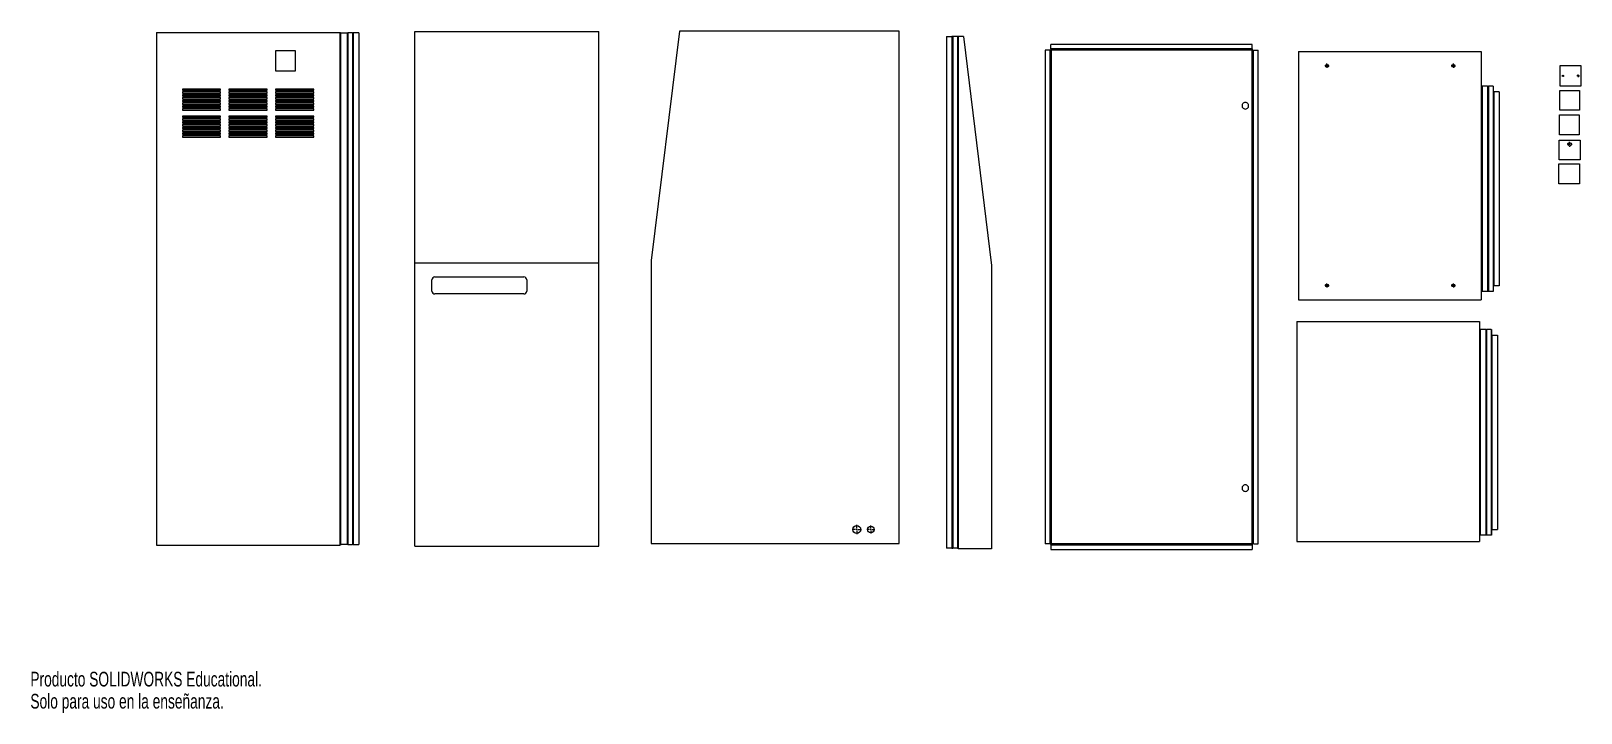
# Model space of a CAD drawing. Header units: centimetres. Extents: x 0 to 548, y 0 to 241.
import ezdxf

# ---------------------------------------------------------------- set-up
doc = ezdxf.new("R2010")
doc.units = ezdxf.units.CM
doc.header["$PDSIZE"] = -1
doc.styles.add('SLDTEXTSTYLE0', font='TXT', dxfattribs={"width": 0.7})

# ---------------------------------------------------------------- blocks, each defined once
blk = doc.blocks.new('SW_CENTERMARKSYMBOL_0')
at = {"color": 0, "linetype": 'Continuous', "lineweight": 18}
for p, q in [((-0.5, 0), (-1.65, 0)), ((0, 0), (-0.25, 0)), ((0, 0.5), (0, 1.65)), ((0, 0), (0, 0.25)), ((0, 0), (0, -0.25)), ((0, 0), (0.25, 0)), ((0.5, 0), (1.65, 0)), ((0, -0.5), (0, -1.65))]:
    blk.add_line(p, q, dxfattribs=at)
blk = doc.blocks.new('SW_CENTERMARKSYMBOL_1')
at = {"color": 0, "linetype": 'Continuous', "lineweight": 18}
for p, q in [((-0.5, 0), (-1.4, 0)), ((0, 0), (-0.25, 0)), ((0, 0.5), (0, 1.4)), ((0, 0), (0, 0.25)), ((0, 0), (0, -0.25)), ((0, 0), (0.25, 0)), ((0.5, 0), (1.4, 0)), ((0, -0.5), (0, -1.4))]:
    blk.add_line(p, q, dxfattribs=at)
blk = doc.blocks.new('SW_CENTERMARKSYMBOL_2')
at = {"color": 0, "linetype": 'Continuous', "lineweight": 18}
for p, q in [((-0.5, 0), (-0.75, 0)), ((0, 0), (-0.25, 0)), ((0, 0.5), (0, 0.75)), ((0, 0), (0, 0.25)), ((0, 0), (0, -0.25)), ((0, 0), (0.25, 0)), ((0.5, 0), (0.75, 0)), ((0, -0.5), (0, -0.75))]:
    blk.add_line(p, q, dxfattribs=at)
blk = doc.blocks.new('SW_CENTERMARKSYMBOL_3')
at = {"color": 0, "linetype": 'Continuous', "lineweight": 18}
for p, q in [((-0.5, 0), (-0.75, 0)), ((0, 0), (-0.25, 0)), ((0, 0.5), (0, 0.75)), ((0, 0), (0, 0.25)), ((0, 0), (0, -0.25)), ((0, 0), (0.25, 0)), ((0.5, 0), (0.75, 0)), ((0, -0.5), (0, -0.75))]:
    blk.add_line(p, q, dxfattribs=at)
blk = doc.blocks.new('SW_CENTERMARKSYMBOL_4')
at = {"color": 0, "linetype": 'Continuous', "lineweight": 18}
for p, q in [((-0.5, 0), (-0.75, 0)), ((0, 0), (-0.25, 0)), ((0, 0.5), (0, 0.75)), ((0, 0), (0, 0.25)), ((0, 0), (0, -0.25)), ((0, 0), (0.25, 0)), ((0.5, 0), (0.75, 0)), ((0, -0.5), (0, -0.75))]:
    blk.add_line(p, q, dxfattribs=at)
blk = doc.blocks.new('SW_CENTERMARKSYMBOL_5')
at = {"color": 0, "linetype": 'Continuous', "lineweight": 18}
for p, q in [((-0.5, 0), (-0.75, 0)), ((0, 0), (-0.25, 0)), ((0, 0.5), (0, 0.75)), ((0, 0), (0, 0.25)), ((0, 0), (0, -0.25)), ((0, 0), (0.25, 0)), ((0.5, 0), (0.75, 0)), ((0, -0.5), (0, -0.75))]:
    blk.add_line(p, q, dxfattribs=at)
blk = doc.blocks.new('SW_CENTERMARKSYMBOL_6')
at = {"color": 0, "linetype": 'Continuous', "lineweight": 18}
for p, q in [((-0.25, 0), (-0.5, 0)), ((0, 0), (-0.25, 0)), ((0, 0.25), (0, 0.5)), ((0, 0), (0, 0.25)), ((0, 0), (0, -0.25)), ((0, 0), (0.25, 0)), ((0.25, 0), (0.5, 0)), ((0, -0.25), (0, -0.5))]:
    blk.add_line(p, q, dxfattribs=at)
blk = doc.blocks.new('SW_CENTERMARKSYMBOL_7')
at = {"color": 0, "linetype": 'Continuous', "lineweight": 18}
for p, q in [((-0.5, 0), (-0.885, 0)), ((0, 0), (-0.25, 0)), ((0, 0.5), (0, 0.885)), ((0, 0), (0, 0.25)), ((0, 0), (0, -0.25)), ((0, 0), (0.25, 0)), ((0.5, 0), (0.885, 0)), ((0, -0.5), (0, -0.885))]:
    blk.add_line(p, q, dxfattribs=at)

msp = doc.modelspace()

# ---------------------------------------------------------------- linework, layer by layer
at = {"color": 7, "linetype": 'Continuous', "lineweight": 25}
for p, q in [((44.55, 240.22), (44.55, 59.22)), ((44.55, 240.22), (109.29, 240.22)), ((109.29, 240.22), (109.29, 59.22)), ((109.29, 240.22), (109.55, 240.22)), ((109.55, 240.22), (109.55, 240.03)), ((109.55, 240.03), (109.55, 59.41)), ((109.55, 240.03), (111.91, 240.03)), ((111.91, 240.03), (111.91, 59.41)), ((111.91, 240.03), (112.17, 240.03)), ((112.17, 240.03), (112.17, 59.41)), ((113.83, 240.03), (112.17, 240.03)), ((113.83, 240.03), (113.83, 59.41)), ((113.83, 240.03), (114.1, 240.03)), ((114.1, 240.03), (114.1, 59.41)), ((116.03, 240.03), (114.1, 240.03)), ((116.03, 240.03), (116.03, 59.41)), ((135.89, 240.5), (200.89, 240.5)), ((135.89, 158.89), (135.89, 240.5)), ((200.89, 158.89), (200.89, 240.5)), ((229.35, 240.72), (219.35, 159.72)), ((306.97, 240.72), (229.35, 240.72)), ((306.97, 59.72), (306.97, 240.72)), ((323.69, 238.75), (323.69, 58.13)), ((323.69, 238.75), (325.62, 238.75)), ((325.88, 238.75), (325.62, 238.75)), ((325.62, 238.75), (325.62, 58.13)), ((325.88, 238.75), (325.88, 58.13)), ((327.55, 238.75), (325.88, 238.75)), ((327.55, 238.75), (327.55, 58.13)), ((327.81, 238.75), (327.55, 238.75)), ((327.81, 238.75), (327.81, 58.13)), ((329.67, 238.75), (327.81, 238.75)), ((329.67, 238.75), (339.65, 157.94)), ((360.6, 234.4), (360.6, 236.02)), ((431.76, 236.02), (360.6, 236.02)), ((431.76, 234.4), (431.76, 236.02)), ((86.66, 233.72), (86.66, 226.72)), ((93.66, 233.72), (86.66, 233.72)), ((93.66, 226.72), (93.66, 233.72)), ((358.58, 234), (358.58, 59.67)), ((360.2, 234), (358.58, 234)), ((360.2, 234), (360.64, 233.96)), ((360.2, 234), (360.2, 59.67)), ((360.64, 233.96), (360.6, 234.4)), ((431.76, 234.4), (360.6, 234.4)), ((431.71, 233.96), (360.64, 233.96)), ((360.64, 233.96), (360.64, 59.72)), ((431.76, 234.4), (431.71, 233.96)), ((431.71, 233.96), (432.16, 234)), ((431.71, 59.72), (431.71, 233.96)), ((432.16, 234), (433.78, 234)), ((432.16, 59.67), (432.16, 234)), ((433.78, 59.67), (433.78, 234)), ((448.12, 233.48), (448.12, 145.86)), ((448.12, 233.48), (512.67, 233.48)), ((512.67, 233.48), (512.67, 221.23)), ((86.66, 226.72), (93.66, 226.72)), ((540.51, 228.59), (547.89, 228.59)), ((540.51, 221.21), (540.51, 228.59)), ((547.89, 228.59), (547.89, 221.21)), ((53.7, 220.22), (53.7, 219.82)), ((67.18, 220.22), (53.7, 220.22)), ((53.7, 219.82), (67.18, 219.82)), ((53.7, 219.22), (53.7, 218.82)), ((67.18, 219.22), (53.7, 219.22)), ((67.18, 219.82), (67.18, 220.22)), ((67.18, 218.82), (67.18, 219.22)), ((70.18, 220.22), (70.18, 219.82)), ((83.66, 220.22), (70.18, 220.22)), ((70.18, 219.82), (83.66, 219.82)), ((70.18, 219.22), (70.18, 218.82)), ((83.66, 219.22), (70.18, 219.22)), ((83.66, 219.82), (83.66, 220.22)), ((83.66, 218.82), (83.66, 219.22)), ((86.66, 220.22), (86.66, 219.82)), ((100.14, 220.22), (86.66, 220.22)), ((86.66, 219.82), (100.14, 219.82)), ((86.66, 219.22), (86.66, 218.82)), ((100.14, 219.22), (86.66, 219.22)), ((100.14, 219.82), (100.14, 220.22)), ((100.14, 218.82), (100.14, 219.22)), ((512.67, 221.23), (512.67, 148.7)), ((512.67, 221.23), (512.93, 221.23)), ((512.93, 221.23), (512.93, 148.7)), ((514.91, 221.23), (512.93, 221.23)), ((514.91, 221.23), (514.91, 148.7)), ((514.91, 221.23), (515.17, 221.23)), ((515.17, 221.23), (515.17, 148.7)), ((516.83, 221.23), (515.17, 221.23)), ((516.83, 221.23), (516.83, 148.7)), ((516.83, 221.23), (516.88, 221.23)), ((516.88, 221.23), (516.88, 219.23)), ((516.88, 219.23), (517.1, 219.23)), ((517.1, 219.23), (517.1, 150.7)), ((519.02, 219.23), (517.1, 219.23)), ((519.02, 219.23), (519.02, 150.7)), ((540.41, 219.75), (547.41, 219.75)), ((540.41, 212.75), (540.41, 219.75)), ((547.89, 221.21), (540.51, 221.21)), ((547.41, 219.75), (547.41, 212.75)), ((53.7, 218.82), (67.18, 218.82)), ((67.18, 218.22), (53.7, 218.22)), ((53.7, 218.22), (53.7, 217.82)), ((53.7, 217.82), (67.18, 217.82)), ((67.18, 217.22), (53.7, 217.22)), ((53.7, 217.22), (53.7, 216.82)), ((53.7, 216.82), (67.18, 216.82)), ((67.18, 216.22), (53.7, 216.22)), ((53.7, 216.22), (53.7, 215.82)), ((53.7, 215.82), (67.18, 215.82)), ((67.18, 215.22), (53.7, 215.22)), ((53.7, 215.22), (53.7, 214.82)), ((53.7, 214.82), (67.18, 214.82)), ((67.18, 214.22), (53.7, 214.22)), ((53.7, 214.22), (53.7, 213.82)), ((53.7, 213.82), (67.18, 213.82)), ((67.18, 217.82), (67.18, 218.22)), ((67.18, 216.82), (67.18, 217.22)), ((67.18, 215.82), (67.18, 216.22)), ((67.18, 214.82), (67.18, 215.22)), ((67.18, 213.82), (67.18, 214.22)), ((70.18, 218.82), (83.66, 218.82)), ((83.66, 218.22), (70.18, 218.22)), ((70.18, 218.22), (70.18, 217.82)), ((70.18, 217.82), (83.66, 217.82)), ((83.66, 217.22), (70.18, 217.22)), ((70.18, 217.22), (70.18, 216.82)), ((70.18, 216.82), (83.66, 216.82)), ((83.66, 216.22), (70.18, 216.22)), ((70.18, 216.22), (70.18, 215.82)), ((70.18, 215.82), (83.66, 215.82)), ((83.66, 215.22), (70.18, 215.22)), ((70.18, 215.22), (70.18, 214.82)), ((70.18, 214.82), (83.66, 214.82)), ((83.66, 214.22), (70.18, 214.22)), ((70.18, 214.22), (70.18, 213.82)), ((70.18, 213.82), (83.66, 213.82)), ((83.66, 217.82), (83.66, 218.22)), ((83.66, 216.82), (83.66, 217.22)), ((83.66, 215.82), (83.66, 216.22)), ((83.66, 214.82), (83.66, 215.22)), ((83.66, 213.82), (83.66, 214.22)), ((86.66, 218.82), (100.14, 218.82)), ((100.14, 218.22), (86.66, 218.22)), ((86.66, 218.22), (86.66, 217.82)), ((86.66, 217.82), (100.14, 217.82)), ((100.14, 217.22), (86.66, 217.22)), ((86.66, 217.22), (86.66, 216.82)), ((86.66, 216.82), (100.14, 216.82)), ((100.14, 216.22), (86.66, 216.22)), ((86.66, 216.22), (86.66, 215.82)), ((86.66, 215.82), (100.14, 215.82)), ((100.14, 215.22), (86.66, 215.22)), ((86.66, 215.22), (86.66, 214.82)), ((86.66, 214.82), (100.14, 214.82)), ((100.14, 214.22), (86.66, 214.22)), ((86.66, 214.22), (86.66, 213.82)), ((86.66, 213.82), (100.14, 213.82)), ((100.14, 217.82), (100.14, 218.22)), ((100.14, 216.82), (100.14, 217.22)), ((100.14, 215.82), (100.14, 216.22)), ((100.14, 214.82), (100.14, 215.22)), ((100.14, 213.82), (100.14, 214.22)), ((428.29, 213.72), (428.29, 214.95)), ((430.29, 214.95), (430.29, 213.72)), ((67.18, 213.22), (53.7, 213.22)), ((53.7, 213.22), (53.7, 212.82)), ((53.7, 212.82), (67.18, 212.82)), ((53.7, 210.68), (53.7, 210.28)), ((67.18, 210.68), (53.7, 210.68)), ((53.7, 210.28), (67.18, 210.28)), ((53.7, 209.68), (53.7, 209.28)), ((67.18, 209.68), (53.7, 209.68)), ((53.7, 209.28), (67.18, 209.28)), ((53.7, 208.68), (53.7, 208.28)), ((67.18, 208.68), (53.7, 208.68)), ((53.7, 208.28), (67.18, 208.28)), ((67.18, 212.82), (67.18, 213.22)), ((67.18, 210.28), (67.18, 210.68)), ((67.18, 209.28), (67.18, 209.68)), ((67.18, 208.28), (67.18, 208.68)), ((83.66, 213.22), (70.18, 213.22)), ((70.18, 213.22), (70.18, 212.82)), ((70.18, 212.82), (83.66, 212.82)), ((70.18, 210.68), (70.18, 210.28)), ((83.66, 210.68), (70.18, 210.68)), ((70.18, 210.28), (83.66, 210.28)), ((70.18, 209.68), (70.18, 209.28)), ((83.66, 209.68), (70.18, 209.68)), ((70.18, 209.28), (83.66, 209.28)), ((70.18, 208.68), (70.18, 208.28)), ((83.66, 208.68), (70.18, 208.68)), ((70.18, 208.28), (83.66, 208.28)), ((83.66, 212.82), (83.66, 213.22)), ((83.66, 210.28), (83.66, 210.68)), ((83.66, 209.28), (83.66, 209.68)), ((83.66, 208.28), (83.66, 208.68)), ((100.14, 213.22), (86.66, 213.22)), ((86.66, 213.22), (86.66, 212.82)), ((86.66, 212.82), (100.14, 212.82)), ((86.66, 210.68), (86.66, 210.28)), ((100.14, 210.68), (86.66, 210.68)), ((86.66, 210.28), (100.14, 210.28)), ((86.66, 209.68), (86.66, 209.28)), ((100.14, 209.68), (86.66, 209.68)), ((86.66, 209.28), (100.14, 209.28)), ((86.66, 208.68), (86.66, 208.28)), ((100.14, 208.68), (86.66, 208.68)), ((86.66, 208.28), (100.14, 208.28)), ((100.14, 212.82), (100.14, 213.22)), ((100.14, 210.28), (100.14, 210.68)), ((100.14, 209.28), (100.14, 209.68)), ((100.14, 208.28), (100.14, 208.68)), ((540.29, 211.08), (547.29, 211.08)), ((540.29, 204.08), (540.29, 211.08)), ((547.41, 212.75), (540.41, 212.75)), ((547.29, 211.08), (547.29, 204.08)), ((53.7, 207.68), (53.7, 207.28)), ((67.18, 207.68), (53.7, 207.68)), ((53.7, 207.28), (67.18, 207.28)), ((53.7, 206.68), (53.7, 206.28)), ((67.18, 206.68), (53.7, 206.68)), ((53.7, 206.28), (67.18, 206.28)), ((53.7, 205.68), (53.7, 205.28)), ((67.18, 205.68), (53.7, 205.68)), ((53.7, 205.28), (67.18, 205.28)), ((53.7, 204.68), (53.7, 204.28)), ((67.18, 204.68), (53.7, 204.68)), ((53.7, 204.28), (67.18, 204.28)), ((53.7, 203.68), (53.7, 203.28)), ((67.18, 203.68), (53.7, 203.68)), ((53.7, 203.28), (67.18, 203.28)), ((67.18, 207.28), (67.18, 207.68)), ((67.18, 206.28), (67.18, 206.68)), ((67.18, 205.28), (67.18, 205.68)), ((67.18, 204.28), (67.18, 204.68)), ((67.18, 203.28), (67.18, 203.68)), ((70.18, 207.68), (70.18, 207.28)), ((83.66, 207.68), (70.18, 207.68)), ((70.18, 207.28), (83.66, 207.28)), ((70.18, 206.68), (70.18, 206.28)), ((83.66, 206.68), (70.18, 206.68)), ((70.18, 206.28), (83.66, 206.28)), ((70.18, 205.68), (70.18, 205.28)), ((83.66, 205.68), (70.18, 205.68)), ((70.18, 205.28), (83.66, 205.28)), ((70.18, 204.68), (70.18, 204.28)), ((83.66, 204.68), (70.18, 204.68)), ((70.18, 204.28), (83.66, 204.28)), ((70.18, 203.68), (70.18, 203.28)), ((83.66, 203.68), (70.18, 203.68)), ((70.18, 203.28), (83.66, 203.28)), ((83.66, 207.28), (83.66, 207.68)), ((83.66, 206.28), (83.66, 206.68)), ((83.66, 205.28), (83.66, 205.68)), ((83.66, 204.28), (83.66, 204.68)), ((83.66, 203.28), (83.66, 203.68)), ((86.66, 207.68), (86.66, 207.28)), ((100.14, 207.68), (86.66, 207.68)), ((86.66, 207.28), (100.14, 207.28)), ((86.66, 206.68), (86.66, 206.28)), ((100.14, 206.68), (86.66, 206.68)), ((86.66, 206.28), (100.14, 206.28)), ((86.66, 205.68), (86.66, 205.28)), ((100.14, 205.68), (86.66, 205.68)), ((86.66, 205.28), (100.14, 205.28)), ((86.66, 204.68), (86.66, 204.28)), ((100.14, 204.68), (86.66, 204.68)), ((86.66, 204.28), (100.14, 204.28)), ((86.66, 203.68), (86.66, 203.28)), ((100.14, 203.68), (86.66, 203.68)), ((86.66, 203.28), (100.14, 203.28)), ((100.14, 207.28), (100.14, 207.68)), ((100.14, 206.28), (100.14, 206.68)), ((100.14, 205.28), (100.14, 205.68)), ((100.14, 204.28), (100.14, 204.68)), ((100.14, 203.28), (100.14, 203.68)), ((547.29, 204.08), (540.29, 204.08)), ((540.18, 202.23), (547.56, 202.23)), ((540.18, 195.23), (540.18, 202.23)), ((547.56, 202.23), (547.56, 195.23)), ((540.01, 193.82), (547.39, 193.82)), ((540.01, 186.82), (540.01, 193.82)), ((547.56, 195.23), (540.18, 195.23)), ((547.39, 193.82), (547.39, 186.82)), ((547.39, 186.82), (540.01, 186.82)), ((135.89, 158.89), (200.89, 158.89)), ((135.89, 158.87), (135.89, 158.89)), ((135.89, 158.87), (200.89, 158.87)), ((135.89, 58.88), (135.89, 158.87)), ((200.89, 158.89), (200.89, 158.87)), ((200.89, 58.88), (200.89, 158.87)), ((219.35, 159.72), (219.35, 59.72)), ((142.89, 153.88), (174.39, 153.88)), ((339.65, 157.94), (339.65, 57.94)), ((141.89, 148.88), (141.89, 152.88)), ((174.39, 147.88), (142.89, 147.88)), ((175.39, 152.88), (175.39, 148.88)), ((512.93, 148.7), (512.67, 148.7)), ((512.67, 148.7), (512.67, 145.86)), ((514.91, 148.7), (512.93, 148.7)), ((515.17, 148.7), (514.91, 148.7)), ((516.83, 148.7), (515.17, 148.7)), ((516.88, 148.7), (516.83, 148.7)), ((516.88, 150.7), (516.88, 148.7)), ((517.1, 150.7), (516.88, 150.7)), ((519.02, 150.7), (517.1, 150.7)), ((448.12, 145.86), (512.67, 145.86)), ((447.45, 138.13), (447.45, 60.51)), ((447.45, 138.13), (512, 138.13)), ((512, 138.13), (512, 135.29)), ((512, 135.29), (512, 62.76)), ((512, 135.29), (512.26, 135.29)), ((512.26, 135.29), (512.26, 62.76)), ((514.24, 135.29), (512.26, 135.29)), ((514.24, 135.29), (514.5, 135.29)), ((514.24, 135.29), (514.24, 62.76)), ((514.5, 135.29), (514.5, 62.76)), ((516.17, 135.29), (514.5, 135.29)), ((516.17, 135.29), (516.17, 62.76)), ((516.17, 135.29), (516.21, 135.29)), ((516.21, 135.29), (516.21, 133.29)), ((516.21, 133.29), (516.43, 133.29)), ((516.43, 133.29), (516.43, 64.76)), ((516.43, 133.29), (518.36, 133.29)), ((518.36, 133.29), (518.36, 64.76)), ((428.29, 78.72), (428.29, 79.95)), ((430.29, 79.95), (430.29, 78.72)), ((447.45, 60.51), (512, 60.51)), ((512.26, 62.76), (512, 62.76)), ((512, 62.76), (512, 60.51)), ((514.24, 62.76), (512.26, 62.76)), ((514.5, 62.76), (514.24, 62.76)), ((516.17, 62.76), (514.5, 62.76)), ((516.21, 62.76), (516.17, 62.76)), ((516.21, 64.76), (516.21, 62.76)), ((516.43, 64.76), (516.21, 64.76)), ((516.43, 64.76), (518.36, 64.76)), ((44.55, 59.22), (109.29, 59.22)), ((109.55, 59.22), (109.29, 59.22)), ((111.91, 59.41), (109.55, 59.41)), ((109.55, 59.41), (109.55, 59.22)), ((112.17, 59.41), (111.91, 59.41)), ((112.17, 59.41), (113.83, 59.41)), ((114.1, 59.41), (113.83, 59.41)), ((114.1, 59.41), (116.03, 59.41)), ((135.89, 58.88), (200.89, 58.88)), ((219.35, 59.72), (306.97, 59.72)), ((325.62, 58.13), (323.69, 58.13)), ((325.62, 58.13), (325.88, 58.13)), ((327.55, 58.13), (325.88, 58.13)), ((327.55, 58.13), (327.81, 58.13)), ((327.81, 58.13), (327.81, 57.94)), ((339.65, 57.94), (327.81, 57.94)), ((360.2, 59.67), (358.58, 59.67)), ((360.64, 59.72), (360.2, 59.67)), ((360.6, 59.27), (360.64, 59.72)), ((360.6, 59.27), (431.76, 59.27)), ((360.6, 59.27), (360.6, 57.65)), ((360.6, 57.65), (431.76, 57.65)), ((360.64, 59.72), (431.71, 59.72)), ((432.16, 59.67), (431.71, 59.72)), ((431.71, 59.72), (431.76, 59.27)), ((431.76, 59.27), (431.76, 57.65)), ((432.16, 59.67), (433.78, 59.67))]:
    msp.add_line(p, q, dxfattribs=at)
for centre, radius in [((458.12, 228.48), 0.5), ((502.8, 228.48), 0.5), ((541.5, 224.9), 0.25), ((546.9, 224.9), 0.25), ((543.87, 200.73), 0.635), ((458.12, 150.86), 0.5), ((502.8, 150.86), 0.5), ((291.97, 64.72), 1.4), ((296.97, 64.72), 1.15)]:
    msp.add_circle(centre, radius, dxfattribs=at)
for centre, radius, start, end in [((429.29, 214.34), 1.18, 31.6724, 148.3276), ((429.29, 214.34), 1.18, 211.6724, 328.3276), ((142.89, 152.88), 1, 90, 180), ((174.39, 152.88), 1, 0, 90), ((142.89, 148.88), 1, 180, 270), ((174.39, 148.88), 1, 270, 0), ((429.29, 79.34), 1.18, 31.6724, 148.3276), ((429.29, 79.34), 1.18, 211.6724, 328.3276)]:
    msp.add_arc(centre, radius, start, end, dxfattribs=at)
at = {"color": 7, "linetype": 'Continuous', "lineweight": 0}
msp.add_point((541.5, 224.9), dxfattribs=at)
msp.add_point((541.5, 224.9), dxfattribs=at)

# ---------------------------------------------------------------- block references
at = {"color": 7, "linetype": 'Continuous', "lineweight": 18}
for name, p in [('SW_CENTERMARKSYMBOL_2', (458.12, 228.48)), ('SW_CENTERMARKSYMBOL_3', (502.8, 228.48)), ('SW_CENTERMARKSYMBOL_6', (546.9, 224.9)), ('SW_CENTERMARKSYMBOL_7', (543.87, 200.73)), ('SW_CENTERMARKSYMBOL_5', (458.12, 150.86)), ('SW_CENTERMARKSYMBOL_4', (502.8, 150.86)), ('SW_CENTERMARKSYMBOL_0', (291.97, 64.72)), ('SW_CENTERMARKSYMBOL_1', (296.97, 64.72))]:
    msp.add_blockref(name, p, dxfattribs=at)

# ---------------------------------------------------------------- texts
at = {"color": 7, "linetype": 'Continuous', "char_height": 5.19, "attachment_point": 1, "style": 'SLDTEXTSTYLE0'}
for s, insert in [('Producto SOLIDWORKS Educational.', (0, 14.48)), ('Solo para uso en la enseñanza.', (0, 6.69))]:
    msp.add_mtext(s, dxfattribs=dict(at, insert=insert))

doc.saveas('drawing.dxf')
